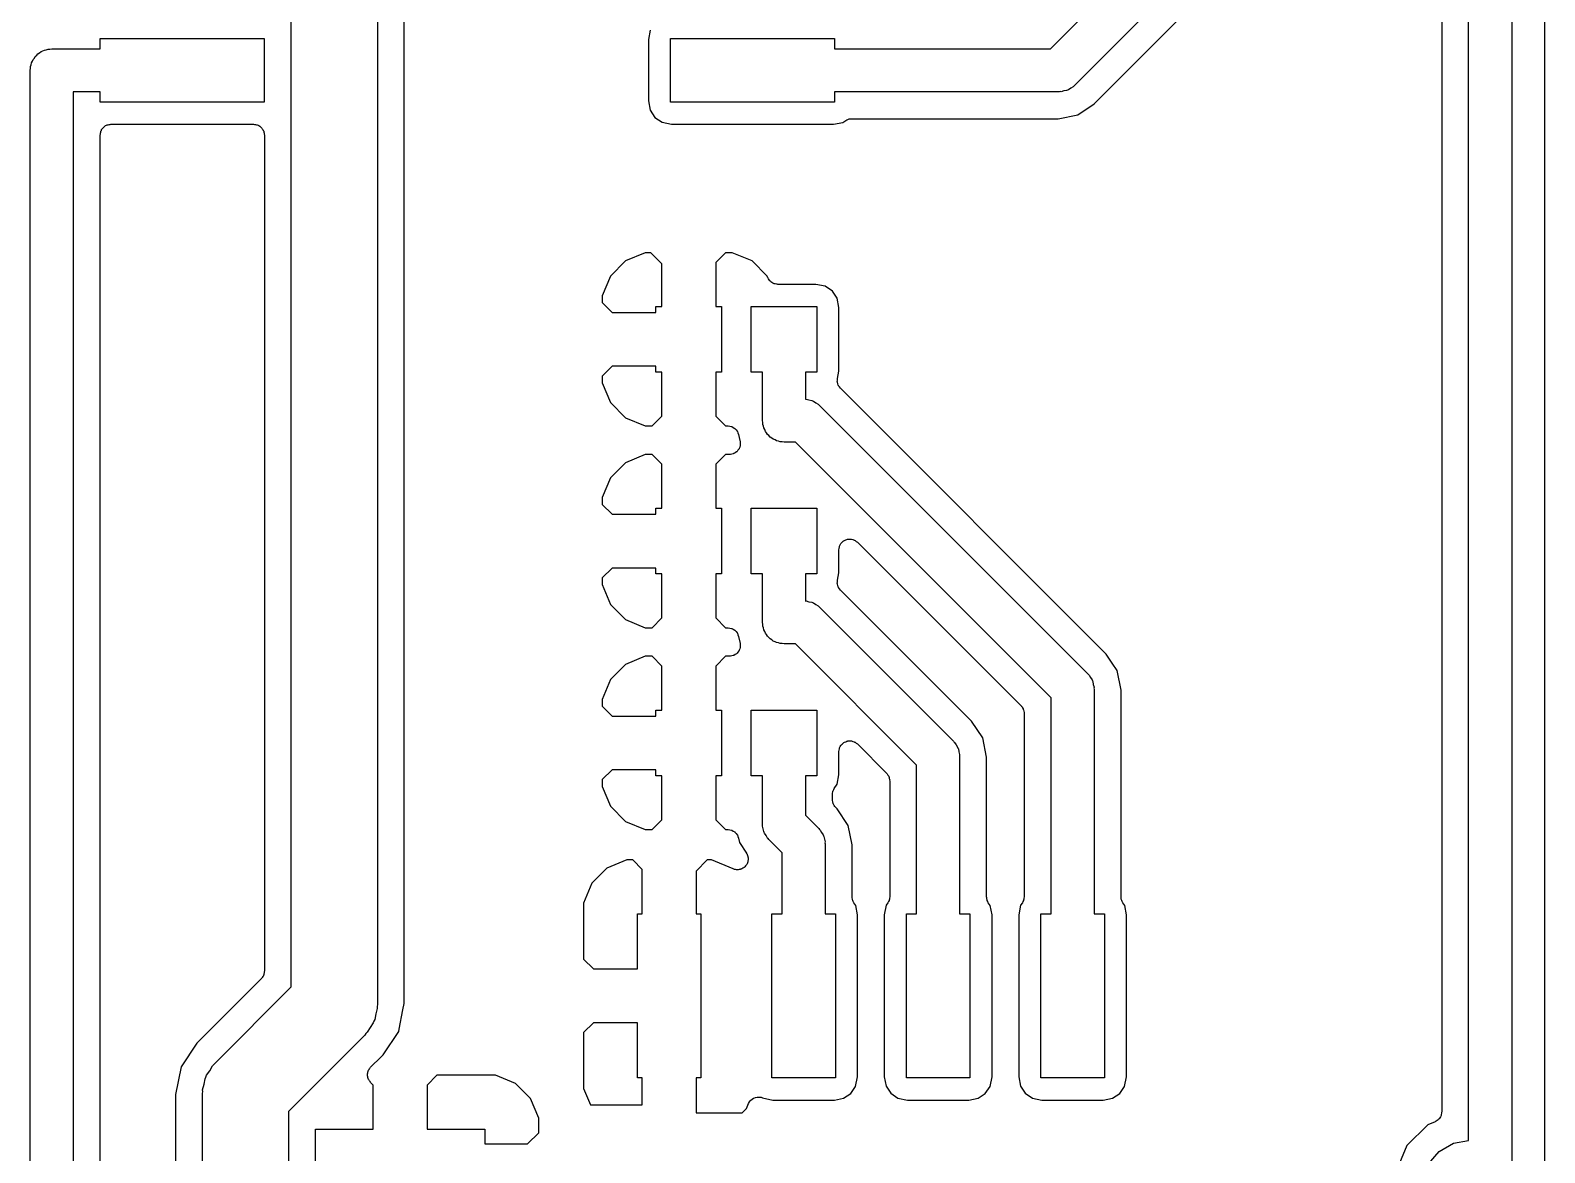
# Model space of a CAD drawing. Extents: x 51 to 137, y -158 to -25.
# Drawn here: x 87.57 to 101.87, y -89.98 to -79.39 of the extents above; entities that cross this region are included whole.
import ezdxf

# ---------------------------------------------------------------- set-up
doc = ezdxf.new("R2010")
doc.units = 0
doc.header["$MEASUREMENT"] = 0
doc.layers.add('BLACK', color=7, linetype='CONTINUOUS')

msp = doc.modelspace()

# ---------------------------------------------------------------- linework, layer by layer
at = {"layer": 'Black'}
for p, q in [((101.867, -90.3683), (101.867, -71.6547)), ((101.555, -73.8571), (101.555, -90.1198)), ((101.148, -89.8699), (101.148, -73.9413)), ((90.8434, -74.2163), (90.8434, -88.5872)), ((91.0974, -88.5772), (91.0974, -74.5413)), ((97.1988, -79.563), (99.6134, -77.1484)), ((99.9603, -77.3763), (97.4267, -79.9099)), ((90.0306, -88.4189), (90.0306, -77.6326)), ((97.6134, -80.0824), (100.122, -77.5735)), ((100.894, -77.6614), (100.894, -89.5996)), ((88.2269, -79.563), (88.2269, -79.4665)), ((88.2269, -79.4665), (89.7763, -79.4665)), ((89.7763, -79.4665), (89.7763, -80.0659)), ((93.4206, -79.3866), (93.4025, -79.4766)), ((93.4025, -79.4766), (93.4025, -80.0562)), ((93.6117, -80.0659), (93.6117, -79.4665)), ((93.6117, -79.4665), (95.1611, -79.4665)), ((95.1611, -79.4665), (95.1611, -79.563)), ((87.5934, -79.6646), (87.6048, -79.651)), ((87.6048, -79.651), (87.6137, -79.6356)), ((87.6137, -79.6356), (87.6274, -79.6242)), ((87.6274, -79.6242), (87.6388, -79.6105)), ((87.6388, -79.6105), (87.6542, -79.6016)), ((87.6542, -79.6016), (87.6678, -79.5902)), ((87.6678, -79.5902), (87.6845, -79.5841)), ((87.6845, -79.5841), (87.6999, -79.5753)), ((87.6999, -79.5753), (87.7174, -79.5722)), ((87.7174, -79.5722), (87.7341, -79.5661)), ((87.7341, -79.5661), (87.7519, -79.5661)), ((87.7519, -79.5661), (87.7694, -79.563)), ((87.7694, -79.563), (88.2269, -79.563)), ((95.1611, -79.563), (97.1988, -79.563)), ((87.5662, -79.7662), (87.5693, -79.7487)), ((87.5662, -90.7177), (87.5662, -79.7662)), ((87.5693, -79.7309), (87.5754, -79.7142)), ((87.5693, -79.7487), (87.5693, -79.7309)), ((87.5754, -79.7142), (87.5785, -79.6967)), ((87.5785, -79.6967), (87.5873, -79.6813)), ((87.5873, -79.6813), (87.5934, -79.6646)), ((97.3906, -79.9351), (97.3689, -79.9504)), ((97.4136, -79.9219), (97.3906, -79.9351)), ((97.4194, -79.915), (97.4136, -79.9219)), ((97.4267, -79.9099), (97.4194, -79.915)), ((88.2269, -79.9694), (87.9726, -79.9694)), ((87.9726, -79.9694), (87.9726, -90.8019)), ((88.2269, -80.0659), (88.2269, -79.9694)), ((89.7763, -80.0659), (88.2269, -80.0659)), ((93.4025, -80.0562), (93.4194, -80.1431)), ((95.1611, -80.0659), (93.6117, -80.0659)), ((97.283, -79.9694), (95.1611, -79.9694)), ((95.1611, -79.9694), (95.1611, -80.0659)), ((97.2918, -79.9678), (97.283, -79.9694)), ((97.3007, -79.9686), (97.2918, -79.9678)), ((97.3263, -79.9618), (97.3007, -79.9686)), ((97.3525, -79.9571), (97.3263, -79.9618)), ((97.3602, -79.9527), (97.3525, -79.9571)), ((97.3689, -79.9504), (97.3602, -79.9527)), ((97.4572, -80.1868), (97.6134, -80.0824)), ((93.4194, -80.1431), (93.4643, -80.2115)), ((93.4643, -80.2115), (93.5318, -80.257)), ((95.2928, -80.2285), (95.2983, -80.2261)), ((95.2983, -80.2261), (95.3101, -80.2254)), ((95.3101, -80.2254), (95.3217, -80.2234)), ((95.3217, -80.2234), (97.273, -80.2234)), ((97.273, -80.2234), (97.4572, -80.1868)), ((88.2266, -80.3767), (88.2281, -80.3679)), ((88.2281, -80.359), (88.2312, -80.3507)), ((88.2281, -80.3679), (88.2281, -80.359)), ((88.2312, -80.3507), (88.2327, -80.3419)), ((88.2327, -80.3419), (88.2372, -80.3342)), ((88.2372, -80.3342), (88.2402, -80.3259)), ((88.2402, -80.3259), (88.2459, -80.3191)), ((88.2459, -80.3191), (88.2504, -80.3114)), ((88.2504, -80.3114), (88.2572, -80.3057)), ((88.2572, -80.3057), (88.2629, -80.2989)), ((88.2629, -80.2989), (88.2706, -80.2944)), ((88.2706, -80.2944), (88.2774, -80.2887)), ((88.2774, -80.2887), (88.2858, -80.2857)), ((88.2858, -80.2857), (88.2935, -80.2812)), ((88.2935, -80.2812), (88.3022, -80.2797)), ((88.3022, -80.2797), (88.3106, -80.2766)), ((88.3106, -80.2766), (88.3194, -80.2766)), ((88.3194, -80.2766), (88.3282, -80.2751)), ((88.3282, -80.2751), (89.675, -80.2751)), ((89.675, -80.2751), (89.6838, -80.2766)), ((89.6838, -80.2766), (89.6926, -80.2766)), ((89.6926, -80.2766), (89.701, -80.2797)), ((89.701, -80.2797), (89.7097, -80.2812)), ((89.7097, -80.2812), (89.7174, -80.2857)), ((89.7174, -80.2857), (89.7258, -80.2887)), ((89.7258, -80.2887), (89.7326, -80.2944)), ((89.7326, -80.2944), (89.7403, -80.2989)), ((89.7403, -80.2989), (89.746, -80.3057)), ((89.746, -80.3057), (89.7528, -80.3114)), ((89.7528, -80.3114), (89.7573, -80.3191)), ((89.7573, -80.3191), (89.763, -80.3259)), ((89.763, -80.3259), (89.766, -80.3342)), ((89.766, -80.3342), (89.7705, -80.3419)), ((89.7705, -80.3419), (89.772, -80.3507)), ((89.772, -80.3507), (89.7751, -80.359)), ((89.7751, -80.359), (89.7751, -80.3679)), ((89.7751, -80.3679), (89.7766, -80.3767)), ((93.5318, -80.257), (93.6218, -80.2751)), ((93.6218, -80.2751), (95.1513, -80.2751)), ((95.1513, -80.2751), (95.2383, -80.2582)), ((95.2383, -80.2582), (95.2659, -80.2401)), ((95.2659, -80.2401), (95.2767, -80.2354)), ((95.2767, -80.2354), (95.2869, -80.2295)), ((95.2869, -80.2295), (95.2928, -80.2285)), ((88.2266, -90.7919), (88.2266, -80.3767)), ((89.7766, -80.3767), (89.7766, -88.2716)), ((93.3735, -81.4883), (93.1868, -81.5657)), ((93.4255, -81.4883), (93.3735, -81.4883)), ((93.5304, -81.5932), (93.4255, -81.4883)), ((94.1313, -81.4883), (94.0384, -81.5812)), ((94.1953, -81.4883), (94.1313, -81.4883)), ((94.3821, -81.5657), (94.1953, -81.4883)), ((93.1868, -81.5657), (93.0439, -81.7086)), ((93.5304, -81.9963), (93.5304, -81.5932)), ((94.0384, -81.5812), (94.0384, -81.9963)), ((94.525, -81.7086), (94.3821, -81.5657)), ((93.0439, -81.7086), (92.9665, -81.8953)), ((94.5315, -81.7244), (94.525, -81.7086)), ((94.5351, -81.7301), (94.5315, -81.7244)), ((94.5374, -81.7363), (94.5351, -81.7301)), ((94.5445, -81.7448), (94.5374, -81.7363)), ((94.5505, -81.7542), (94.5445, -81.7448)), ((94.5558, -81.7583), (94.5505, -81.7542)), ((94.5601, -81.7634), (94.5558, -81.7583)), ((94.5697, -81.7689), (94.5601, -81.7634)), ((94.5785, -81.7757), (94.5697, -81.7689)), ((94.5849, -81.7777), (94.5785, -81.7757)), ((94.5907, -81.781), (94.5849, -81.7777)), ((94.6016, -81.7829), (94.5907, -81.781)), ((94.6121, -81.7863), (94.6016, -81.7829)), ((94.6188, -81.786), (94.6121, -81.7863)), ((94.6254, -81.7871), (94.6188, -81.786)), ((94.9834, -81.7871), (94.6254, -81.7871)), ((95.0733, -81.8052), (94.9834, -81.7871)), ((92.9665, -81.8953), (92.9665, -81.9593)), ((95.1409, -81.8508), (95.0733, -81.8052)), ((95.1858, -81.9191), (95.1409, -81.8508)), ((95.2026, -82.0061), (95.1858, -81.9191)), ((92.9665, -81.9593), (93.0594, -82.0522)), ((93.0594, -82.0522), (93.4745, -82.0522)), ((93.4745, -82.0522), (93.4745, -81.9963)), ((93.4745, -81.9963), (93.5304, -81.9963)), ((94.0384, -81.9963), (94.0943, -81.9963)), ((94.0943, -81.9963), (94.0943, -82.6161)), ((94.3737, -82.6161), (94.3737, -81.9963)), ((94.3737, -81.9963), (94.9935, -81.9963)), ((94.9935, -81.9963), (94.9935, -82.6161)), ((95.2026, -82.606), (95.2026, -82.0061)), ((93.0594, -82.5602), (92.9665, -82.6531)), ((92.9665, -82.6531), (92.9665, -82.7171)), ((93.4745, -82.5602), (93.0594, -82.5602)), ((93.4745, -82.6161), (93.4745, -82.5602)), ((93.5304, -82.6161), (93.4745, -82.6161)), ((93.5304, -83.0312), (93.5304, -82.6161)), ((94.0943, -82.6161), (94.0384, -82.6161)), ((94.0384, -82.6161), (94.0384, -83.0312)), ((94.4804, -82.6161), (94.3737, -82.6161)), ((94.4804, -83.0736), (94.4804, -82.6161)), ((94.9935, -82.6161), (94.8868, -82.6161)), ((94.8868, -82.6161), (94.8868, -82.8717)), ((95.1886, -82.6761), (95.2026, -82.606)), ((92.9665, -82.7171), (93.0439, -82.9038)), ((95.187, -82.705), (95.1882, -82.6906)), ((95.1878, -82.7081), (95.187, -82.705)), ((95.1877, -82.7114), (95.1878, -82.7081)), ((95.1924, -82.7251), (95.1877, -82.7114)), ((95.1882, -82.6906), (95.1886, -82.6761)), ((95.1961, -82.7391), (95.1924, -82.7251)), ((95.198, -82.7417), (95.1961, -82.7391)), ((95.199, -82.7448), (95.198, -82.7417)), ((95.2081, -82.7561), (95.199, -82.7448)), ((95.2163, -82.768), (95.2081, -82.7561)), ((97.7252, -85.2768), (95.2163, -82.768)), ((93.0439, -82.9038), (93.1868, -83.0467)), ((94.8868, -82.8717), (94.8931, -82.8712)), ((94.8931, -82.8712), (94.9187, -82.878)), ((94.9187, -82.878), (94.9449, -82.8827)), ((94.9449, -82.8827), (94.9526, -82.8871)), ((94.9526, -82.8871), (94.9613, -82.8894)), ((94.9613, -82.8894), (94.983, -82.9047)), ((94.983, -82.9047), (95.006, -82.9179)), ((95.006, -82.9179), (95.0118, -82.9248)), ((95.0118, -82.9248), (95.0191, -82.9299)), ((95.0191, -82.9299), (97.5527, -85.4635)), ((93.1868, -83.0467), (93.3735, -83.1241)), ((93.4375, -83.1241), (93.5304, -83.0312)), ((94.0384, -83.0312), (94.1313, -83.1241)), ((94.4835, -83.0911), (94.4804, -83.0736)), ((93.3735, -83.1241), (93.4375, -83.1241)), ((94.1313, -83.1241), (94.1551, -83.1241)), ((94.1551, -83.1241), (94.1714, -83.127)), ((94.1714, -83.127), (94.1877, -83.1295)), ((94.1877, -83.1295), (94.1887, -83.13)), ((94.1887, -83.13), (94.1898, -83.1302)), ((94.1898, -83.1302), (94.2041, -83.1385)), ((94.2041, -83.1385), (94.2186, -83.1464)), ((94.2186, -83.1464), (94.2194, -83.1473)), ((94.2194, -83.1473), (94.2204, -83.1478)), ((94.2204, -83.1478), (94.231, -83.1605)), ((94.231, -83.1605), (94.2419, -83.173)), ((94.2419, -83.173), (94.2423, -83.174)), ((94.2423, -83.174), (94.243, -83.1749)), ((94.243, -83.1749), (94.2487, -83.1904)), ((94.2487, -83.1904), (94.2547, -83.2059)), ((94.2547, -83.2059), (94.2654, -83.2597)), ((94.4835, -83.1089), (94.4835, -83.0911)), ((94.4896, -83.1256), (94.4835, -83.1089)), ((94.4927, -83.1431), (94.4896, -83.1256)), ((94.5015, -83.1585), (94.4927, -83.1431)), ((94.5076, -83.1752), (94.5015, -83.1585)), ((94.519, -83.1888), (94.5076, -83.1752)), ((94.5279, -83.2042), (94.519, -83.1888)), ((94.5416, -83.2156), (94.5279, -83.2042)), ((94.553, -83.2293), (94.5416, -83.2156)), ((94.5684, -83.2381), (94.553, -83.2293)), ((94.2355, -83.3695), (94.2231, -83.3767)), ((94.2377, -83.367), (94.2355, -83.3695)), ((94.2404, -83.3651), (94.2377, -83.367)), ((94.2489, -83.3535), (94.2404, -83.3651)), ((94.2582, -83.3425), (94.2489, -83.3535)), ((94.2593, -83.3394), (94.2582, -83.3425)), ((94.2613, -83.3367), (94.2593, -83.3394)), ((94.2653, -83.3229), (94.2613, -83.3367)), ((94.2702, -83.3094), (94.2653, -83.3229)), ((94.2654, -83.2597), (94.2689, -83.2676)), ((94.2689, -83.2676), (94.2691, -83.2709)), ((94.2691, -83.2709), (94.2702, -83.2741)), ((94.2702, -83.2741), (94.2702, -83.2884)), ((94.2702, -83.2884), (94.2712, -83.3028)), ((94.2712, -83.3028), (94.2702, -83.306)), ((94.2702, -83.306), (94.2702, -83.3094)), ((94.582, -83.2496), (94.5684, -83.2381)), ((94.5987, -83.2557), (94.582, -83.2496)), ((94.6141, -83.2645), (94.5987, -83.2557)), ((94.6316, -83.2676), (94.6141, -83.2645)), ((94.6483, -83.2737), (94.6316, -83.2676)), ((94.6661, -83.2737), (94.6483, -83.2737)), ((94.6836, -83.2768), (94.6661, -83.2737)), ((94.7912, -83.2768), (94.6836, -83.2768)), ((97.2058, -85.6914), (94.7912, -83.2768)), ((93.1868, -83.4707), (93.0439, -83.6136)), ((93.3735, -83.3933), (93.1868, -83.4707)), ((93.4375, -83.3933), (93.3735, -83.3933)), ((93.5304, -83.4862), (93.4375, -83.3933)), ((93.5304, -83.9013), (93.5304, -83.4862)), ((94.1313, -83.3933), (94.0384, -83.4862)), ((94.0384, -83.4862), (94.0384, -83.9013)), ((94.1702, -83.3933), (94.1313, -83.3933)), ((94.1735, -83.3927), (94.1702, -83.3933)), ((94.1768, -83.3931), (94.1735, -83.3927)), ((94.1908, -83.3897), (94.1768, -83.3931)), ((94.2049, -83.3872), (94.1908, -83.3897)), ((94.2078, -83.3855), (94.2049, -83.3872)), ((94.2111, -83.3847), (94.2078, -83.3855)), ((94.2231, -83.3767), (94.2111, -83.3847)), ((93.0439, -83.6136), (92.9665, -83.8003)), ((92.9665, -83.8003), (92.9665, -83.8643)), ((92.9665, -83.8643), (93.0594, -83.9572)), ((93.4745, -83.9572), (93.4745, -83.9013)), ((93.4745, -83.9013), (93.5304, -83.9013)), ((94.0384, -83.9013), (94.0943, -83.9013)), ((94.0943, -83.9013), (94.0943, -84.5211)), ((94.3737, -84.5211), (94.3737, -83.9013)), ((94.3737, -83.9013), (94.9935, -83.9013)), ((94.9935, -83.9013), (94.9935, -84.5211)), ((93.0594, -83.9572), (93.4745, -83.9572)), ((95.221, -84.2344), (95.2242, -84.2313)), ((95.2242, -84.2313), (95.2264, -84.2274)), ((95.2264, -84.2274), (95.2366, -84.2189)), ((95.2366, -84.2189), (95.246, -84.2095)), ((95.246, -84.2095), (95.25, -84.2076)), ((95.25, -84.2076), (95.2534, -84.2047)), ((95.2534, -84.2047), (95.2659, -84.2002)), ((95.2659, -84.2002), (95.2779, -84.1946)), ((95.2779, -84.1946), (95.2824, -84.1942)), ((95.2824, -84.1942), (95.2866, -84.1926)), ((95.2866, -84.1926), (95.2999, -84.1926)), ((95.2999, -84.1926), (95.3131, -84.1915)), ((95.3131, -84.1915), (95.3174, -84.1926)), ((95.3174, -84.1926), (95.3219, -84.1926)), ((95.3219, -84.1926), (95.3343, -84.1972)), ((95.3343, -84.1972), (95.3472, -84.2006)), ((95.3472, -84.2006), (95.3508, -84.2032)), ((95.3508, -84.2032), (95.355, -84.2047)), ((95.355, -84.2047), (95.3652, -84.2132)), ((95.3652, -84.2132), (95.3761, -84.2209)), ((95.3761, -84.2209), (96.922, -85.7668)), ((95.2026, -84.2927), (95.2049, -84.2796)), ((95.2026, -84.511), (95.2026, -84.2927)), ((95.2049, -84.2796), (95.2061, -84.2664)), ((95.2061, -84.2664), (95.208, -84.2623)), ((95.208, -84.2623), (95.2088, -84.2579)), ((95.2088, -84.2579), (95.2154, -84.2464)), ((95.2154, -84.2464), (95.221, -84.2344)), ((93.0594, -84.4652), (92.9665, -84.5581)), ((93.4745, -84.4652), (93.0594, -84.4652)), ((93.4745, -84.5211), (93.4745, -84.4652)), ((95.1886, -84.5811), (95.2026, -84.511)), ((92.9665, -84.5581), (92.9665, -84.6221)), ((92.9665, -84.6221), (93.0439, -84.8088)), ((93.5304, -84.5211), (93.4745, -84.5211)), ((93.5304, -84.9362), (93.5304, -84.5211)), ((94.0943, -84.5211), (94.0384, -84.5211)), ((94.0384, -84.5211), (94.0384, -84.9362)), ((94.4804, -84.5211), (94.3737, -84.5211)), ((94.4804, -84.9786), (94.4804, -84.5211)), ((94.9935, -84.5211), (94.8868, -84.5211)), ((94.8868, -84.5211), (94.8868, -84.7767)), ((95.187, -84.61), (95.1882, -84.5956)), ((95.1878, -84.6131), (95.187, -84.61)), ((95.1877, -84.6164), (95.1878, -84.6131)), ((95.1924, -84.6301), (95.1877, -84.6164)), ((95.1882, -84.5956), (95.1886, -84.5811)), ((95.1961, -84.6441), (95.1924, -84.6301)), ((95.198, -84.6467), (95.1961, -84.6441)), ((95.199, -84.6498), (95.198, -84.6467)), ((95.2081, -84.6611), (95.199, -84.6498)), ((94.8868, -84.7767), (94.8931, -84.7762)), ((94.8931, -84.7762), (94.9187, -84.783)), ((94.9187, -84.783), (94.9449, -84.7877)), ((94.9449, -84.7877), (94.9526, -84.7921)), ((94.9526, -84.7921), (94.9613, -84.7944)), ((94.9613, -84.7944), (94.983, -84.8097)), ((95.2163, -84.673), (95.2081, -84.6611)), ((96.4552, -85.9118), (95.2163, -84.673)), ((93.0439, -84.8088), (93.1868, -84.9517)), ((93.4375, -85.0291), (93.5304, -84.9362)), ((94.0384, -84.9362), (94.1313, -85.0291)), ((94.983, -84.8097), (95.006, -84.8229)), ((95.006, -84.8229), (95.0118, -84.8298)), ((95.0118, -84.8298), (95.0191, -84.8349)), ((95.0191, -84.8349), (96.2827, -86.0985)), ((93.1868, -84.9517), (93.3735, -85.0291)), ((93.3735, -85.0291), (93.4375, -85.0291)), ((94.1313, -85.0291), (94.1551, -85.0291)), ((94.1551, -85.0291), (94.1714, -85.032)), ((94.1714, -85.032), (94.1877, -85.0345)), ((94.1877, -85.0345), (94.1887, -85.035)), ((94.1887, -85.035), (94.1898, -85.0352)), ((94.1898, -85.0352), (94.2041, -85.0435)), ((94.2041, -85.0435), (94.2186, -85.0514)), ((94.2186, -85.0514), (94.2194, -85.0523)), ((94.2194, -85.0523), (94.2204, -85.0528)), ((94.2204, -85.0528), (94.231, -85.0655)), ((94.231, -85.0655), (94.2419, -85.078)), ((94.2419, -85.078), (94.2423, -85.079)), ((94.2423, -85.079), (94.243, -85.0799)), ((94.243, -85.0799), (94.2487, -85.0954)), ((94.4835, -84.9961), (94.4804, -84.9786)), ((94.4835, -85.0139), (94.4835, -84.9961)), ((94.4896, -85.0306), (94.4835, -85.0139)), ((94.4927, -85.0481), (94.4896, -85.0306)), ((94.5015, -85.0635), (94.4927, -85.0481)), ((94.5076, -85.0802), (94.5015, -85.0635)), ((94.519, -85.0938), (94.5076, -85.0802)), ((94.2487, -85.0954), (94.2547, -85.1109)), ((94.2547, -85.1109), (94.2654, -85.1647)), ((94.2653, -85.2279), (94.2613, -85.2417)), ((94.2702, -85.2144), (94.2653, -85.2279)), ((94.2654, -85.1647), (94.2689, -85.1726)), ((94.2689, -85.1726), (94.2691, -85.1759)), ((94.2691, -85.1759), (94.2702, -85.1791)), ((94.2702, -85.1791), (94.2702, -85.1934)), ((94.2702, -85.1934), (94.2712, -85.2078)), ((94.2712, -85.2078), (94.2702, -85.211)), ((94.2702, -85.211), (94.2702, -85.2144)), ((94.5279, -85.1092), (94.519, -85.0938)), ((94.5416, -85.1206), (94.5279, -85.1092)), ((94.553, -85.1343), (94.5416, -85.1206)), ((94.5684, -85.1431), (94.553, -85.1343)), ((94.582, -85.1546), (94.5684, -85.1431)), ((94.5987, -85.1607), (94.582, -85.1546)), ((94.6141, -85.1695), (94.5987, -85.1607)), ((94.6316, -85.1726), (94.6141, -85.1695)), ((94.6483, -85.1787), (94.6316, -85.1726)), ((94.6661, -85.1787), (94.6483, -85.1787)), ((94.6836, -85.1818), (94.6661, -85.1787)), ((94.7912, -85.1818), (94.6836, -85.1818)), ((95.9358, -86.3264), (94.7912, -85.1818)), ((93.1868, -85.3757), (93.0439, -85.5186)), ((93.3735, -85.2983), (93.1868, -85.3757)), ((93.4375, -85.2983), (93.3735, -85.2983)), ((93.5304, -85.3912), (93.4375, -85.2983)), ((94.1313, -85.2983), (94.0384, -85.3912)), ((94.1702, -85.2983), (94.1313, -85.2983)), ((94.1735, -85.2977), (94.1702, -85.2983)), ((94.1768, -85.2981), (94.1735, -85.2977)), ((94.1908, -85.2947), (94.1768, -85.2981)), ((94.2049, -85.2922), (94.1908, -85.2947)), ((94.2078, -85.2905), (94.2049, -85.2922)), ((94.2111, -85.2897), (94.2078, -85.2905)), ((94.2231, -85.2817), (94.2111, -85.2897)), ((94.2355, -85.2745), (94.2231, -85.2817)), ((94.2377, -85.272), (94.2355, -85.2745)), ((94.2404, -85.2701), (94.2377, -85.272)), ((94.2489, -85.2585), (94.2404, -85.2701)), ((94.2582, -85.2475), (94.2489, -85.2585)), ((94.2593, -85.2444), (94.2582, -85.2475)), ((94.2613, -85.2417), (94.2593, -85.2444)), ((97.7832, -85.3636), (97.7252, -85.2768)), ((97.8296, -85.433), (97.7832, -85.3636)), ((93.0439, -85.5186), (92.9665, -85.7053)), ((93.5304, -85.8063), (93.5304, -85.3912)), ((94.0384, -85.3912), (94.0384, -85.8063)), ((97.5527, -85.4635), (97.5578, -85.4708)), ((97.5578, -85.4708), (97.5647, -85.4766)), ((97.5647, -85.4766), (97.5779, -85.4996)), ((97.5779, -85.4996), (97.5932, -85.5213)), ((97.8662, -85.6172), (97.8296, -85.433)), ((97.5932, -85.5213), (97.5955, -85.53)), ((97.5955, -85.53), (97.5999, -85.5377)), ((97.5999, -85.5377), (97.6046, -85.5639)), ((97.6046, -85.5639), (97.6114, -85.5895)), ((97.6114, -85.5895), (97.6106, -85.5984)), ((97.6106, -85.5984), (97.6122, -85.6072)), ((97.6122, -85.6072), (97.6122, -87.7291)), ((97.8662, -87.5685), (97.8662, -85.6172)), ((92.9665, -85.7053), (92.9665, -85.7693)), ((92.9665, -85.7693), (93.0594, -85.8622)), ((96.922, -85.7668), (96.9246, -85.7705)), ((96.9246, -85.7705), (96.928, -85.7734)), ((96.928, -85.7734), (96.9347, -85.7848)), ((96.9347, -85.7848), (96.9423, -85.7957)), ((96.9423, -85.7957), (96.9434, -85.8)), ((96.9434, -85.8), (96.9457, -85.8039)), ((96.9457, -85.8039), (96.948, -85.817)), ((97.2058, -87.7291), (97.2058, -85.6914)), ((93.0594, -85.8622), (93.4745, -85.8622)), ((93.4745, -85.8622), (93.4745, -85.8063)), ((93.4745, -85.8063), (93.5304, -85.8063)), ((94.0384, -85.8063), (94.0943, -85.8063)), ((94.0943, -85.8063), (94.0943, -86.4261)), ((94.3737, -86.4261), (94.3737, -85.8063)), ((94.3737, -85.8063), (94.9935, -85.8063)), ((94.9935, -85.8063), (94.9935, -86.4261)), ((96.5596, -86.068), (96.4552, -85.9118)), ((96.948, -85.817), (96.9514, -85.8298)), ((96.9514, -85.8298), (96.951, -85.8343)), ((96.951, -85.8343), (96.9518, -85.8387)), ((96.9518, -85.8387), (96.9518, -87.5683)), ((96.5962, -86.2522), (96.5596, -86.068)), ((95.2026, -86.1977), (95.2049, -86.1846)), ((95.2026, -86.416), (95.2026, -86.1977)), ((95.2049, -86.1846), (95.2061, -86.1714)), ((95.2061, -86.1714), (95.208, -86.1673)), ((95.208, -86.1673), (95.2088, -86.1629)), ((95.2088, -86.1629), (95.2154, -86.1514)), ((95.2154, -86.1514), (95.221, -86.1394)), ((95.221, -86.1394), (95.2242, -86.1363)), ((95.2242, -86.1363), (95.2264, -86.1324)), ((95.2264, -86.1324), (95.2366, -86.1239)), ((95.2366, -86.1239), (95.246, -86.1145)), ((95.246, -86.1145), (95.25, -86.1126)), ((95.25, -86.1126), (95.2534, -86.1097)), ((95.2534, -86.1097), (95.2659, -86.1052)), ((95.2659, -86.1052), (95.2779, -86.0996)), ((95.2779, -86.0996), (95.2824, -86.0992)), ((95.2824, -86.0992), (95.2866, -86.0976)), ((95.2866, -86.0976), (95.2999, -86.0976)), ((95.2999, -86.0976), (95.3131, -86.0965)), ((95.3131, -86.0965), (95.3174, -86.0976)), ((95.3174, -86.0976), (95.3219, -86.0976)), ((95.3219, -86.0976), (95.3343, -86.1022)), ((95.3343, -86.1022), (95.3472, -86.1056)), ((95.3472, -86.1056), (95.3508, -86.1082)), ((95.3508, -86.1082), (95.355, -86.1097)), ((95.355, -86.1097), (95.3652, -86.1182)), ((95.3652, -86.1182), (95.3761, -86.1259)), ((95.3761, -86.1259), (95.652, -86.4018)), ((96.2827, -86.0985), (96.2878, -86.1058)), ((96.2878, -86.1058), (96.2947, -86.1116)), ((96.2947, -86.1116), (96.3079, -86.1346)), ((96.3079, -86.1346), (96.3232, -86.1563)), ((96.3232, -86.1563), (96.3255, -86.165)), ((96.3255, -86.165), (96.3299, -86.1727)), ((96.3299, -86.1727), (96.3346, -86.1989)), ((96.3346, -86.1989), (96.3414, -86.2245)), ((96.3414, -86.2245), (96.3406, -86.2334)), ((96.3406, -86.2334), (96.3422, -86.2422)), ((93.0594, -86.3702), (92.9665, -86.4631)), ((93.4745, -86.3702), (93.0594, -86.3702)), ((93.4745, -86.4261), (93.4745, -86.3702)), ((95.9358, -87.7291), (95.9358, -86.3264)), ((96.3422, -86.2422), (96.3422, -87.7291)), ((96.5962, -87.5685), (96.5962, -86.2522)), ((92.9665, -86.4631), (92.9665, -86.5271)), ((93.5304, -86.4261), (93.4745, -86.4261)), ((93.5304, -86.8412), (93.5304, -86.4261)), ((94.0943, -86.4261), (94.0384, -86.4261)), ((94.0384, -86.4261), (94.0384, -86.8412)), ((94.4804, -86.4261), (94.3737, -86.4261)), ((94.4804, -86.8836), (94.4804, -86.4261)), ((94.9935, -86.4261), (94.8868, -86.4261)), ((94.8868, -86.4261), (94.8868, -86.7994)), ((95.1582, -86.5451), (95.1846, -86.506)), ((95.1846, -86.506), (95.2026, -86.416)), ((95.652, -86.4018), (95.6546, -86.4055)), ((95.6546, -86.4055), (95.658, -86.4084)), ((95.658, -86.4084), (95.6647, -86.4198)), ((95.6647, -86.4198), (95.6723, -86.4307)), ((95.6723, -86.4307), (95.6734, -86.435)), ((95.6734, -86.435), (95.6757, -86.4389)), ((95.6757, -86.4389), (95.678, -86.452)), ((95.678, -86.452), (95.6814, -86.4648)), ((95.6814, -86.4648), (95.681, -86.4693)), ((95.681, -86.4693), (95.6818, -86.4737)), ((95.6818, -86.4737), (95.6818, -87.5683)), ((92.9665, -86.5271), (93.0439, -86.7138)), ((95.1408, -86.6019), (95.143, -86.5897)), ((95.1408, -86.6521), (95.1408, -86.6019)), ((95.1416, -86.6565), (95.1408, -86.6521)), ((95.1412, -86.661), (95.1416, -86.6565)), ((95.1446, -86.6738), (95.1412, -86.661)), ((95.143, -86.5897), (95.1438, -86.5773)), ((95.1438, -86.5773), (95.146, -86.5724)), ((95.146, -86.5724), (95.1469, -86.5672)), ((95.1469, -86.5672), (95.1531, -86.5564)), ((95.1531, -86.5564), (95.1582, -86.5451)), ((93.0439, -86.7138), (93.1868, -86.8567)), ((94.8868, -86.7994), (95.0127, -86.9253)), ((95.1469, -86.6869), (95.1446, -86.6738)), ((95.1492, -86.6908), (95.1469, -86.6869)), ((95.1503, -86.6951), (95.1492, -86.6908)), ((95.1579, -86.706), (95.1503, -86.6951)), ((95.1646, -86.7174), (95.1579, -86.706)), ((95.168, -86.7203), (95.1646, -86.7174)), ((95.1706, -86.724), (95.168, -86.7203)), ((95.1852, -86.7386), (95.1706, -86.724)), ((95.2896, -86.8948), (95.1852, -86.7386)), ((93.1868, -86.8567), (93.3735, -86.9341)), ((93.3735, -86.9341), (93.4375, -86.9341)), ((93.4375, -86.9341), (93.5304, -86.8412)), ((94.0384, -86.8412), (94.1313, -86.9341)), ((94.1313, -86.9341), (94.1551, -86.9341)), ((94.1551, -86.9341), (94.1714, -86.937)), ((94.1714, -86.937), (94.1877, -86.9395)), ((94.1877, -86.9395), (94.1887, -86.94)), ((94.1887, -86.94), (94.1898, -86.9402)), ((94.1898, -86.9402), (94.2041, -86.9485)), ((94.2041, -86.9485), (94.2186, -86.9564)), ((94.482, -86.8924), (94.4804, -86.8836)), ((94.4812, -86.9013), (94.482, -86.8924)), ((94.488, -86.9269), (94.4812, -86.9013)), ((94.4927, -86.9531), (94.488, -86.9269)), ((95.0127, -86.9253), (95.0178, -86.9326)), ((95.0178, -86.9326), (95.0247, -86.9384)), ((95.0247, -86.9384), (95.0379, -86.9614)), ((95.3262, -87.079), (95.2896, -86.8948)), ((94.2186, -86.9564), (94.2194, -86.9573)), ((94.2194, -86.9573), (94.2204, -86.9578)), ((94.2204, -86.9578), (94.231, -86.9705)), ((94.231, -86.9705), (94.2419, -86.983)), ((94.2419, -86.983), (94.2423, -86.984)), ((94.2423, -86.984), (94.243, -86.9849)), ((94.243, -86.9849), (94.2487, -87.0004)), ((94.2487, -87.0004), (94.2547, -87.0159)), ((94.2547, -87.0159), (94.263, -87.0578)), ((94.263, -87.0578), (94.3287, -87.156)), ((94.4971, -86.9608), (94.4927, -86.9531)), ((94.4994, -86.9695), (94.4971, -86.9608)), ((94.5147, -86.9912), (94.4994, -86.9695)), ((94.5279, -87.0142), (94.5147, -86.9912)), ((94.5348, -87.02), (94.5279, -87.0142)), ((94.5399, -87.0273), (94.5348, -87.02)), ((94.6658, -87.1532), (94.5399, -87.0273)), ((95.0379, -86.9614), (95.0532, -86.9831)), ((95.0532, -86.9831), (95.0555, -86.9918)), ((95.0555, -86.9918), (95.0599, -86.9995)), ((95.0599, -86.9995), (95.0646, -87.0257)), ((95.0646, -87.0257), (95.0714, -87.0513)), ((95.0714, -87.0513), (95.0706, -87.0602)), ((95.0706, -87.0602), (95.0722, -87.069)), ((95.0722, -87.069), (95.0722, -87.7291)), ((95.3262, -87.5685), (95.3262, -87.079)), ((93.1982, -87.2211), (93.0115, -87.2984)), ((93.2547, -87.2211), (93.1982, -87.2211)), ((93.345, -87.3114), (93.2547, -87.2211)), ((93.9579, -87.2211), (93.853, -87.326)), ((93.9998, -87.2211), (93.9579, -87.2211)), ((94.2051, -87.3062), (93.9998, -87.2211)), ((94.3287, -87.156), (94.331, -87.1612)), ((94.331, -87.1612), (94.3342, -87.1654)), ((94.3342, -87.1654), (94.3348, -87.1674)), ((94.3348, -87.1674), (94.3363, -87.1695)), ((94.3363, -87.1695), (94.3389, -87.1792)), ((94.3389, -87.1792), (94.3429, -87.1883)), ((94.3432, -87.2343), (94.3426, -87.2358)), ((94.3429, -87.1883), (94.3433, -87.1943)), ((94.3434, -87.2296), (94.3432, -87.2343)), ((94.3433, -87.1943), (94.3448, -87.199)), ((94.3452, -87.2235), (94.3434, -87.2296)), ((94.3454, -87.2036), (94.3445, -87.2136)), ((94.3445, -87.2136), (94.3452, -87.2235)), ((94.3448, -87.199), (94.3447, -87.2009)), ((94.3447, -87.2009), (94.3454, -87.2036)), ((94.6658, -87.7291), (94.6658, -87.1532)), ((93.0115, -87.2984), (92.8686, -87.4413)), ((93.345, -87.7291), (93.345, -87.3114)), ((93.853, -87.326), (93.853, -87.7291)), ((94.2103, -87.3073), (94.2051, -87.3062)), ((94.2158, -87.31), (94.2103, -87.3073)), ((94.2257, -87.3111), (94.2158, -87.31)), ((94.2353, -87.3137), (94.2257, -87.3111)), ((94.238, -87.3134), (94.2353, -87.3137)), ((94.2396, -87.3138), (94.238, -87.3134)), ((94.2445, -87.3132), (94.2396, -87.3138)), ((94.2508, -87.3139), (94.2445, -87.3132)), ((94.2605, -87.3115), (94.2508, -87.3139)), ((94.2705, -87.3106), (94.2605, -87.3115)), ((94.2731, -87.3094), (94.2705, -87.3106)), ((94.2746, -87.3092), (94.2731, -87.3094)), ((94.2788, -87.307), (94.2746, -87.3092)), ((94.2851, -87.3055), (94.2788, -87.307)), ((94.2934, -87.2999), (94.2851, -87.3055)), ((94.3025, -87.2957), (94.2934, -87.2999)), ((94.3046, -87.2936), (94.3025, -87.2957)), ((94.3059, -87.2929), (94.3046, -87.2936)), ((94.309, -87.2895), (94.3059, -87.2929)), ((94.3145, -87.2859), (94.309, -87.2895)), ((94.3204, -87.2778), (94.3145, -87.2859)), ((94.3274, -87.2707), (94.3204, -87.2778)), ((94.3287, -87.268), (94.3274, -87.2707)), ((94.3297, -87.2669), (94.3287, -87.268)), ((94.3315, -87.2626), (94.3297, -87.2669)), ((94.3353, -87.2574), (94.3315, -87.2626)), ((94.3381, -87.2478), (94.3353, -87.2574)), ((94.3423, -87.2388), (94.3381, -87.2478)), ((94.3426, -87.2358), (94.3423, -87.2388)), ((92.8686, -87.4413), (92.7913, -87.6281)), ((92.7913, -87.6281), (92.7913, -88.1569)), ((95.3282, -87.5801), (95.3262, -87.5685)), ((95.3289, -87.5919), (95.3282, -87.5801)), ((95.3313, -87.5974), (95.3289, -87.5919)), ((95.3323, -87.6033), (95.3313, -87.5974)), ((95.3382, -87.6135), (95.3323, -87.6033)), ((95.3429, -87.6243), (95.3382, -87.6135)), ((95.361, -87.6519), (95.3429, -87.6243)), ((95.3779, -87.7389), (95.361, -87.6519)), ((95.6481, -87.6492), (95.6301, -87.7392)), ((95.6644, -87.6251), (95.6481, -87.6492)), ((95.6695, -87.6138), (95.6644, -87.6251)), ((95.6757, -87.603), (95.6695, -87.6138)), ((95.6766, -87.5978), (95.6757, -87.603)), ((95.6788, -87.5929), (95.6766, -87.5978)), ((95.6796, -87.5805), (95.6788, -87.5929)), ((95.6818, -87.5683), (95.6796, -87.5805)), ((96.5982, -87.5801), (96.5962, -87.5685)), ((96.5989, -87.5919), (96.5982, -87.5801)), ((96.6013, -87.5974), (96.5989, -87.5919)), ((96.6023, -87.6033), (96.6013, -87.5974)), ((96.6082, -87.6135), (96.6023, -87.6033)), ((96.6129, -87.6243), (96.6082, -87.6135)), ((96.631, -87.6519), (96.6129, -87.6243)), ((96.6479, -87.7389), (96.631, -87.6519)), ((96.9181, -87.6492), (96.9001, -87.7392)), ((96.9344, -87.6251), (96.9181, -87.6492)), ((96.9395, -87.6138), (96.9344, -87.6251)), ((96.9457, -87.603), (96.9395, -87.6138)), ((96.9466, -87.5978), (96.9457, -87.603)), ((96.9488, -87.5929), (96.9466, -87.5978)), ((96.9496, -87.5805), (96.9488, -87.5929)), ((96.9518, -87.5683), (96.9496, -87.5805)), ((97.8682, -87.5801), (97.8662, -87.5685)), ((97.8689, -87.5919), (97.8682, -87.5801)), ((97.8713, -87.5974), (97.8689, -87.5919)), ((97.8723, -87.6033), (97.8713, -87.5974)), ((97.8782, -87.6135), (97.8723, -87.6033)), ((97.8829, -87.6243), (97.8782, -87.6135)), ((97.901, -87.6519), (97.8829, -87.6243)), ((97.9179, -87.7389), (97.901, -87.6519)), ((93.2993, -88.2498), (93.2993, -87.7291)), ((93.2993, -87.7291), (93.345, -87.7291)), ((93.853, -87.7291), (93.8987, -87.7291)), ((93.8987, -87.7291), (93.8987, -89.2785)), ((94.5693, -89.2785), (94.5693, -87.7291)), ((94.5693, -87.7291), (94.6658, -87.7291)), ((95.0722, -87.7291), (95.1687, -87.7291)), ((95.1687, -87.7291), (95.1687, -89.2785)), ((95.3779, -89.2684), (95.3779, -87.7389)), ((95.6301, -87.7392), (95.6301, -89.2687)), ((95.8393, -89.2785), (95.8393, -87.7291)), ((95.8393, -87.7291), (95.9358, -87.7291)), ((96.3422, -87.7291), (96.4387, -87.7291)), ((96.4387, -87.7291), (96.4387, -89.2785)), ((96.6479, -89.2684), (96.6479, -87.7389)), ((96.9001, -87.7392), (96.9001, -89.2687)), ((97.1093, -89.2785), (97.1093, -87.7291)), ((97.1093, -87.7291), (97.2058, -87.7291)), ((97.6122, -87.7291), (97.7087, -87.7291)), ((97.7087, -87.7291), (97.7087, -89.2785)), ((97.9179, -89.2684), (97.9179, -87.7389)), ((92.7913, -88.1569), (92.8842, -88.2498)), ((89.7468, -88.3434), (89.1383, -88.952)), ((89.7494, -88.3397), (89.7468, -88.3434)), ((89.7528, -88.3369), (89.7494, -88.3397)), ((89.7573, -88.3292), (89.7528, -88.3369)), ((89.763, -88.3224), (89.7573, -88.3292)), ((89.7645, -88.3182), (89.763, -88.3224)), ((89.7671, -88.3145), (89.7645, -88.3182)), ((89.7682, -88.3102), (89.7671, -88.3145)), ((89.7705, -88.3063), (89.7682, -88.3102)), ((89.772, -88.2976), (89.7705, -88.3063)), ((89.7751, -88.2892), (89.772, -88.2976)), ((89.7762, -88.2804), (89.7751, -88.2847)), ((89.7751, -88.2847), (89.7751, -88.2892)), ((89.7766, -88.2716), (89.7758, -88.276)), ((89.7758, -88.276), (89.7762, -88.2804)), ((92.8842, -88.2498), (93.2993, -88.2498)), ((89.3108, -89.1386), (90.0306, -88.4189)), ((90.8419, -88.6226), (90.8281, -88.6739)), ((90.8434, -88.5872), (90.8403, -88.6048)), ((90.8403, -88.6048), (90.8419, -88.6226)), ((91.0496, -88.8176), (91.0856, -88.6364)), ((91.0856, -88.6364), (91.0974, -88.5772)), ((91.0856, -88.6364), (91.0856, -88.6364)), ((90.7749, -88.8024), (90.7483, -88.8484)), ((90.8053, -88.759), (90.7749, -88.8024)), ((90.81, -88.7417), (90.8053, -88.759)), ((90.8189, -88.7262), (90.81, -88.7417)), ((90.8281, -88.6739), (90.8189, -88.7262)), ((92.8842, -88.7578), (92.7913, -88.8507)), ((93.2993, -88.7578), (92.8842, -88.7578)), ((93.2993, -89.2785), (93.2993, -88.7578)), ((90.7244, -88.8746), (90.0046, -89.5943)), ((90.7346, -88.8599), (90.7244, -88.8746)), ((90.7483, -88.8484), (90.7346, -88.8599)), ((90.8969, -89.0612), (91.0453, -88.8392)), ((91.0453, -88.8392), (91.0496, -88.8176)), ((91.0496, -88.8176), (91.0496, -88.8176)), ((92.7913, -88.8507), (92.7913, -89.3795)), ((89.1383, -88.952), (88.9899, -89.174)), ((90.7804, -89.1777), (90.8785, -89.0797)), ((90.8785, -89.0797), (90.8969, -89.0612)), ((90.8785, -89.0797), (90.8785, -89.0797)), ((90.8785, -89.0797), (90.8785, -89.0797)), ((88.9899, -89.174), (88.9378, -89.436)), ((89.2299, -89.2542), (89.2603, -89.2108)), ((89.2603, -89.2108), (89.2869, -89.1648)), ((89.2869, -89.1648), (89.3006, -89.1533)), ((89.3006, -89.1533), (89.3108, -89.1386)), ((90.7511, -89.2407), (90.7534, -89.2321)), ((90.7534, -89.2321), (90.7541, -89.2233)), ((90.7541, -89.2233), (90.7579, -89.2152)), ((90.7579, -89.2152), (90.7602, -89.2066)), ((90.7602, -89.2066), (90.7653, -89.1993)), ((90.7653, -89.1993), (90.769, -89.1913)), ((90.769, -89.1913), (90.7753, -89.185)), ((90.7753, -89.185), (90.7804, -89.1777)), ((89.1933, -89.3906), (89.2071, -89.3393)), ((89.2071, -89.3393), (89.2163, -89.287)), ((89.2163, -89.287), (89.2252, -89.2715)), ((89.2252, -89.2715), (89.2299, -89.2542)), ((90.7518, -89.2496), (90.7511, -89.2407)), ((90.7511, -89.2584), (90.7518, -89.2496)), ((90.7534, -89.267), (90.7511, -89.2584)), ((90.7541, -89.2759), (90.7534, -89.267)), ((90.7579, -89.2839), (90.7541, -89.2759)), ((90.7602, -89.2925), (90.7579, -89.2839)), ((90.7653, -89.2998), (90.7602, -89.2925)), ((90.769, -89.3078), (90.7653, -89.2998)), ((90.7753, -89.3141), (90.769, -89.3078)), ((90.7804, -89.3214), (90.7753, -89.3141)), ((90.805, -89.346), (90.7804, -89.3214)), ((90.805, -89.7611), (90.805, -89.346)), ((91.4059, -89.2531), (91.313, -89.346)), ((91.313, -89.346), (91.313, -89.7611)), ((91.9601, -89.2531), (91.4059, -89.2531)), ((92.1469, -89.3304), (91.9601, -89.2531)), ((92.2898, -89.4733), (92.1469, -89.3304)), ((92.7913, -89.3795), (92.8548, -89.5328)), ((93.345, -89.2785), (93.2993, -89.2785)), ((93.345, -89.5328), (93.345, -89.2785)), ((93.8987, -89.2785), (93.853, -89.2785)), ((93.853, -89.2785), (93.853, -89.6076)), ((95.1687, -89.2785), (94.5693, -89.2785)), ((95.3143, -89.4259), (95.3598, -89.3584)), ((95.3598, -89.3584), (95.3779, -89.2684)), ((95.6301, -89.2687), (95.647, -89.3557)), ((95.647, -89.3557), (95.6919, -89.4241)), ((96.4387, -89.2785), (95.8393, -89.2785)), ((96.5843, -89.4259), (96.6298, -89.3584)), ((96.6298, -89.3584), (96.6479, -89.2684)), ((96.9001, -89.2687), (96.917, -89.3557)), ((96.917, -89.3557), (96.9619, -89.4241)), ((97.7087, -89.2785), (97.1093, -89.2785)), ((97.8543, -89.4259), (97.8999, -89.3584)), ((97.8999, -89.3584), (97.9179, -89.2684)), ((88.9378, -89.436), (88.9378, -100.49)), ((89.1918, -89.426), (89.1949, -89.4084)), ((89.1918, -100.638), (89.1918, -89.426)), ((89.1949, -89.4084), (89.1933, -89.3906)), ((92.3671, -89.6601), (92.2898, -89.4733)), ((94.3294, -89.5663), (94.348, -89.5213)), ((94.348, -89.5213), (94.3488, -89.5201)), ((94.3488, -89.5201), (94.3491, -89.5188)), ((94.3491, -89.5188), (94.3582, -89.5053)), ((94.3582, -89.5053), (94.367, -89.4915)), ((94.367, -89.4915), (94.3681, -89.4907)), ((94.3681, -89.4907), (94.3688, -89.4895)), ((94.3688, -89.4895), (94.382, -89.4799)), ((94.382, -89.4799), (94.395, -89.47)), ((94.395, -89.47), (94.3963, -89.4696)), ((94.3963, -89.4696), (94.3974, -89.4688)), ((94.3974, -89.4688), (94.4131, -89.4643)), ((94.4131, -89.4643), (94.4286, -89.4594)), ((94.4286, -89.4594), (94.43, -89.4595)), ((94.43, -89.4595), (94.4313, -89.4591)), ((94.4313, -89.4591), (94.4476, -89.4602)), ((94.4476, -89.4602), (94.4639, -89.4609)), ((94.4639, -89.4609), (94.4651, -89.4615)), ((94.4651, -89.4615), (94.4665, -89.4616)), ((94.4665, -89.4616), (94.4807, -89.4679)), ((94.4807, -89.4679), (94.5794, -89.4877)), ((94.5794, -89.4877), (95.159, -89.4877)), ((95.159, -89.4877), (95.2459, -89.4708)), ((95.2459, -89.4708), (95.3143, -89.4259)), ((95.6919, -89.4241), (95.7594, -89.4696)), ((95.7594, -89.4696), (95.8494, -89.4877)), ((95.8494, -89.4877), (96.429, -89.4877)), ((96.429, -89.4877), (96.5159, -89.4708)), ((96.5159, -89.4708), (96.5843, -89.4259)), ((96.9619, -89.4241), (97.0294, -89.4696)), ((97.0294, -89.4696), (97.1194, -89.4877)), ((97.1194, -89.4877), (97.699, -89.4877)), ((97.699, -89.4877), (97.7859, -89.4708)), ((97.7859, -89.4708), (97.8543, -89.4259)), ((90.0046, -89.5943), (90.0046, -91.8312)), ((92.3671, -89.7959), (92.3671, -89.6601)), ((92.8548, -89.5328), (93.345, -89.5328)), ((93.853, -89.6076), (94.288, -89.6076)), ((94.288, -89.6076), (94.3294, -89.5663)), ((100.87, -89.6649), (100.865, -89.6692)), ((100.876, -89.6553), (100.87, -89.6649)), ((100.883, -89.6466), (100.876, -89.6553)), ((100.885, -89.6402), (100.883, -89.6466)), ((100.888, -89.6343), (100.885, -89.6402)), ((100.89, -89.6235), (100.888, -89.6343)), ((100.893, -89.6129), (100.89, -89.6235)), ((100.894, -89.5996), (100.893, -89.6062)), ((100.893, -89.6062), (100.893, -89.6129)), ((90.2589, -90.5485), (90.2589, -89.7611)), ((90.2589, -89.7611), (90.805, -89.7611)), ((91.313, -89.7611), (91.8591, -89.7611)), ((91.8591, -89.7611), (91.8591, -89.9008)), ((92.2622, -89.9008), (92.3671, -89.7959)), ((100.763, -89.7219), (100.566, -89.9182)), ((100.831, -89.6935), (100.763, -89.7219)), ((100.837, -89.6899), (100.831, -89.6935)), ((100.843, -89.6876), (100.837, -89.6899)), ((100.852, -89.6805), (100.843, -89.6876)), ((100.861, -89.6746), (100.852, -89.6805)), ((100.865, -89.6692), (100.861, -89.6746)), ((91.8591, -89.9008), (92.2622, -89.9008)), ((100.566, -89.9182), (100.459, -90.1748)), ((100.871, -89.9726), (101.005, -89.8951)), ((101.005, -89.8951), (101.148, -89.8699)), ((100.771, -90.0913), (100.871, -89.9726))]:
    msp.add_line(p, q, dxfattribs=at)

doc.saveas('drawing.dxf')
